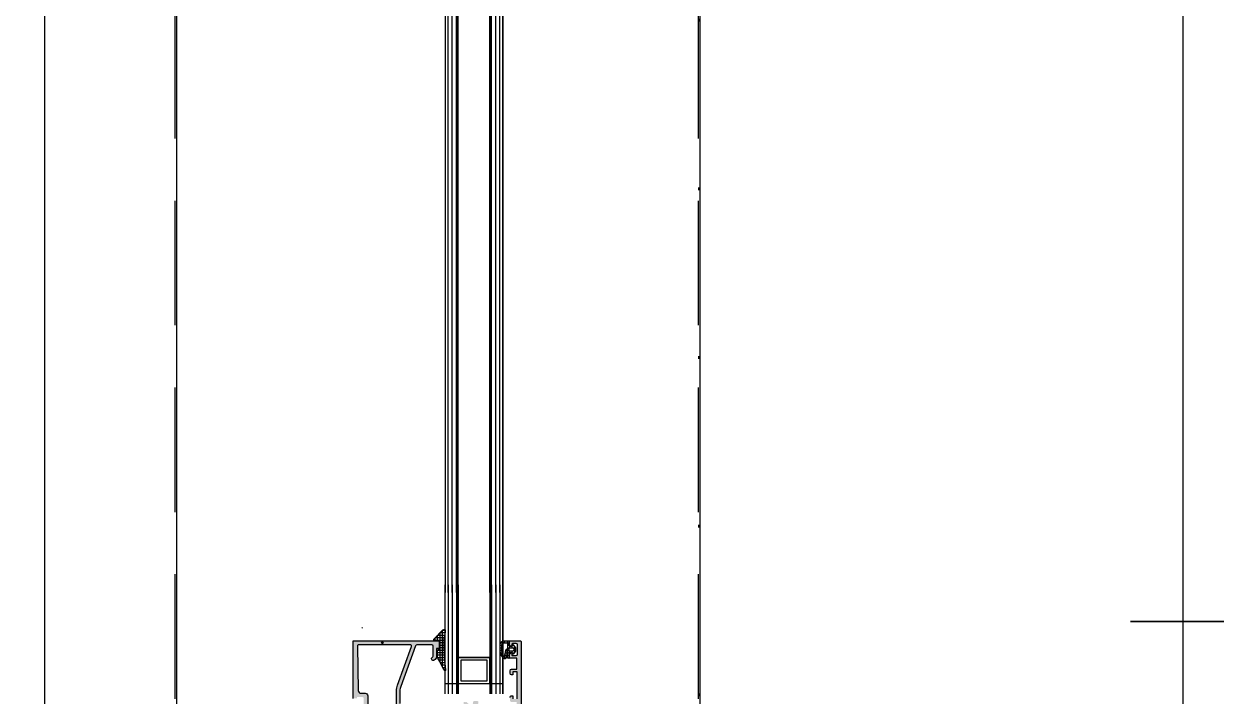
# Model space of a CAD drawing. Header units: inches. Extents: x 21 to 32698, y 13 to 3712.
# Drawn here: x 6805.93 to 6851.49, y 2064.33 to 2090.04 of the extents above; entities that cross this region are included whole.
import ezdxf

# ---------------------------------------------------------------- set-up
doc = ezdxf.new("R2010")
doc.units = ezdxf.units.IN
doc.header["$MEASUREMENT"] = 0
doc.set_wipeout_variables(frame=1)
doc.linetypes.add('DOT', pattern=[6.349999999999998, 0, -6.349999999999998])
doc.linetypes.add('IMPORT-HIDDEN2', pattern=[47.625, 31.75, -15.875])
for name, color, linetype, lineweight in [('Z_MİM_-KM-BEAM-RAY', 8, 'DOT', 25), ('Z_MİM_-KM-GLAZ', 8, 'Continuous', 25), ('Z_MİM_-KM-GLAZ-CURT', 8, 'Continuous', 25), ('Z_MİM_-KM-IZO-THERMAL', 8, 'Continuous', 25), ('Z_MİM_-KM-IZO-THERMAL-ROCKWOOL', 8, 'BATTING', 25), ('Z_MİM_-KM-PAINT', 8, 'Continuous', 25), ('Z_MİM_-KM-PATTERN-00', 8, 'Continuous', 25), ('Z_MİM_-KM-PAVEMENT', 8, 'Continuous', 25), ('Z_MİM_-KM-RAY-1', 8, 'IMPORT-HIDDEN2', 25), ('Z_MİM_-KM-STRS', 8, 'Continuous', 25), ('Z_MİM_-KM-WALL-PL', 8, 'Continuous', 25), ('Z_MİM_-KM-WALL-PLASTER', 8, 'Continuous', 25), ('Z_MİM_1', 8, 'Continuous', 25), ('Z_MİM_aksesuar_k', 8, 'Continuous', 25), ('Z_MİM_fitiller_k', 8, 'Continuous', 25), ('Z_MİM_hatch_k', 8, 'Continuous', 25), ('Z_MİM_PROFIL', 8, 'Continuous', 25), ('Z_MİM_yazı_numara_k', 8, 'Continuous', 25)]:
    doc.layers.add(name, color=color, linetype=linetype, lineweight=lineweight)
doc.linetypes.add('BATTING', pattern='A,0.00254,-2.54,[134,ltypeshp.shx,S=2.54,R=0,X=-2.54,Y=0],-5.08,[134,ltypeshp.shx,S=2.54,R=180,X=2.54,Y=0],-2.54', length=10.16254)

# ---------------------------------------------------------------- blocks, each defined once
blk = doc.blocks.new('TRETUVAR')
at = {"layer": 'Z_MİM_-KM-PATTERN-00'}
h = blk.add_hatch(dxfattribs=at)
h.set_pattern_fill('AR-B816', color=256, scale=0.3, angle=90)
h.set_pattern_definition([(90, (21322.77130909153, 490.0316560943374), (-60.96, 3.7e-15), []), (180, (21322.77130909153, 490.0316560943374), (-60.96, -60.96), [60.96, -60.96])])
h.paths.add_polyline_path([(22632.77169056126, 2700.032280015586), (19252.77154027122, 2700.032280015586), (19252.77154027122, 2750.032225665604), (19097.77169698004, 2750.032280015583), (19097.77168145146, 2610.032280015588), (22542.77169056112, 2610.032280015588), (22542.77169056112, 2080.129651826152), (22697.77169056127, 2080.129651826152), (22697.77169056127, 1460.129651826151), (22542.77169056112, 1460.129651826151), (22542.77169056112, 980.0316989327548), (21222.77130909154, 980.0316989327546), (21222.77130909154, 590.0316560943356), (20152.77217335889, 590.0316560943356), (20152.77217335889, 980.031698932755), (19012.77152781016, 980.031698932755), (19012.77470603974, 1635.03117946213), (18722.77148703119, 1635.03117946213), (18722.77180417994, 2610.032280015588), (18807.77168921575, 2610.032280015588), (18807.77168921575, 2750.032280015588), (18632.77183330595, 2750.032280015588), (18632.77145790545, 1545.031179462132), (18922.7742659759, 1545.031179462133), (18922.77108774632, 890.0316989327565), (19882.77217335889, 890.0316989327565), (19882.77217335889, 665.0171917296054), (20022.75057058745, 665.0334293441427), (20022.77046885415, 490.0316560943373), (21322.77130909153, 490.0316560943373), (21322.77130909153, 890.0316989327565), (22632.77169056126, 890.0316989327571), (22632.77169056126, 1220.129651826155), (22797.7716905614, 1220.129651826155), (22797.7716905614, 2180.129651826148), (22632.77169056126, 2180.129651826148)])
h.paths.add_polyline_path([(19082.77168921575, 2750.032280015588), (18822.77168921575, 2750.032280015588), (18822.77168921575, 2610.032280015588), (19082.77168921575, 2610.032280015588)], flags=16)
at = {"layer": 'Z_MİM_-KM-PAVEMENT'}
blk.add_lwpolyline([(22542.77169056112, 1460.129651826151), (22542.77169056112, 980.0316989327548), (21222.77130909154, 980.0316989327548), (21222.77130909154, 590.0316560943356), (20152.77217335889, 590.0316560943356), (20152.77217335889, 980.0316989327548), (19012.77152781016, 980.0316989327548), (19012.77470603974, 1635.03117946213), (18722.77148703119, 1635.03117946213), (18722.77180417994, 2610.032280015588), (22542.77169056112, 2610.032280015588), (22542.77169056112, 2080.129651826152), (22697.77169056127, 2080.129651826152), (22697.77169056127, 1460.129651826151)], close=True, dxfattribs=at)
blk = doc.blocks.new('*U176')
blk.add_wipeout([(159.9999999999272, -24.99999999999997), (160.0000000001746, 16.500000001884473), (-5.820766091346741e-11, 16.500000002364686), (2.3283064365386963e-10, -24.99999999999997)])
at = {"layer": 'Z_MİM_fitiller_k'}
h = blk.add_hatch(dxfattribs=at)
h.set_pattern_fill('NET', color=256, scale=0.03, angle=-1.27e-14, style=0)
h.set_pattern_definition([(180, (563.7564486682763, -43.59455768456649), (0, 0.09525), []), (90, (563.7564486682763, -43.59455768456649), (0.09525, 0), [])])
h.paths.add_polyline_path([(150.6393523269216, -9.90439161488466), (150.6393523269216, -10.12439161490329), (150.5793523269123, -10.12439161490329), (150.218781192752, -9.771144657723196), (150.1987811927334, -9.731144657709224), (150.1987811927334, -9.70114465772785), (150.218781192752, -9.681144657709224), (150.2487811927334, -9.681144657709224), (150.3020630192128, -9.684739489645287), (150.5636381366405, -9.732126855269598), (150.7297404704964, -9.739751716611494), (151.2370348133728, -9.724522911456006, 0.1083735473386312), (151.254052000714, -9.722487524060126), (151.7449729901389, -9.676991388971507), (151.7649138000444, -9.6754538257388), (151.7863921731361, -9.693857072411632), (151.7495856797904, -9.73681381864153), (151.4317800925928, -9.885202002736335), (151.2944429055671, -9.96005576497555), (151.1845523263211, -9.99835986767575, -0.2735879079650886), (150.984930639516, -9.958162728186286), (150.9251849580905, -9.90439161488466)])
at = {"layer": 'Z_MİM_hatch_k'}
h = blk.add_hatch(dxfattribs=at)
h.set_pattern_fill('NET', color=256, scale=0.03, angle=180, style=0)
h.set_pattern_definition([(360, (111.4216873940197, 62.03531017126559), (0, -0.09525), []), (270, (111.4216873940197, 62.03531017126559), (-0.09525, 0), [])])
h.paths.add_polyline_path([(151.0880859026103, -7.319628665993518), (151.2840465297573, -7.356645851397472, -0.5944865116576828), (151.3109616604284, -7.440271090135495), (151.2312697723624, -7.523894897453999), (151.039472243411, -7.589936082834896), (150.7471163040609, -7.587452392584224), (150.6589415114955, -7.511505859626054, -0.2183144970100483), (150.6415721679223, -7.473621294672199), (150.6415721679223, -7.254391614931222, -0.4142135623732617), (150.6615721679176, -7.234391614912594), (150.8215721679036, -7.234391614912594, 0.4142135623732618), (150.8415721679221, -7.214391614940537), (150.8415721679221, -7.124124615431354), (150.8015580792795, -7.124124615431354, -0.7159756949310642), (150.7893571041175, -7.088277337911137), (150.9113008907647, -6.994391614921909), (151.0218434429378, -6.994391614921909), (151.1437872296083, -7.08827733795769, -0.7159756936614468), (151.1315862544463, -7.124124615431354), (151.0915721679222, -7.124124615431354), (151.0915721679222, -7.214391614940537, 0.4142135623730951), (151.1115721679176, -7.234391614912594), (151.2915721679223, -7.234391614912594, -0.4142135623730951), (151.3115721679176, -7.254391614931222, -0.4142135623726955), (151.2615721679176, -7.304391614931232), (151.1002858385327, -7.304391614931232, -0.1962615682792798), (151.0652931279153, -7.290105900635522, 1.871961859898707), (151.0591557405772, -7.322782513896527, -0.1487263861728103)])
h.paths.add_polyline_path([(150.9015721679083, -7.214391614940537), (150.9015721679083, -7.087656816492368), (150.9396387524088, -7.06331874497846, -0.2923544259046315), (150.9935055800364, -7.063318744605936), (151.0315721679129, -7.087656817214153), (151.0315721679129, -7.214391614940537, -0.4142135623735946), (151.0115721679176, -7.234391614912594), (150.9215721679036, -7.234391614912594, -0.4142135623730951)], flags=16)
h.paths.add_polyline_path([(150.892306248832, -7.304391614931232, 0.1962615682788122), (150.9272989594261, -7.290105900635522, -0.6644946977399512), (150.961296043673, -7.304391614931232), (150.961296043673, -7.325476682909354, 0.3605289811329164), (151.0020151238772, -7.374607778225621), (151.2008763729012, -7.412172894437388, 0.267949192432615), (151.2197520675254, -7.405561680278339, -1.211390954128809), (151.2441383323748, -7.436349380320449), (151.1923582708579, -7.463259754214958), (151.0280474746949, -7.519836498495719), (150.7733625427936, -7.517672839738949), (150.7430414510309, -7.491556738667711, 0.1750456677981247), (150.7113041586825, -7.479449285265587, -0.6290754389902684), (150.7000338060898, -7.454866993708122, 0.1750448635584329), (150.7115721679176, -7.422918560450482), (150.7115721679176, -7.304391614931232)], flags=16)
at = {"layer": 'Z_MİM_PROFIL'}
h = blk.add_hatch(color=256, dxfattribs=at)
h.paths.add_polyline_path([(155.2393532639951, -7.164391614893973, 0.4472135955001883), (155.2615754862199, -7.184267774714668, 0.38196601124998), (155.4393532639951, -6.985506176693887), (155.4393532639951, -6.80439161488465, 0.4142135623734281), (155.4193532639998, -6.784391614912607), (150.6593523269402, -6.784391614912607, 0.4142135623730951), (150.6393523269216, -6.80439161488465), (150.6393523269216, -7.234391614912594), (150.7761075056274, -7.234391614912594, 0.7469656303916895), (150.8033146645524, -7.142441996258269, -0.2368982326034188), (150.8193523269263, -7.134391614912601), (150.7393523269216, -7.134391614912601), (150.7393523269216, -6.924391614903285), (151.199352326931, -6.924391614903285), (151.199352326931, -7.134391614912601), (151.1193523269263, -7.134391614912601, 4.221221868148537), (151.1353899893001, -7.142441996258269, 0.7469656303919809), (151.1625971482252, -7.234391614912594), (151.2993523269309, -7.234391614912594), (151.2993523269309, -6.944391614898619), (151.7193523269263, -6.944391614898619), (151.7193523269263, -7.144391614898637, 0.7429545911555901), (151.8293523269356, -7.177557862807588, 1.074744973888684), (151.9240736864856, -7.104391614884661), (151.8193523269263, -7.104391614884661), (151.8193523269263, -6.934391614912597), (152.8593523269402, -6.934391614912597), (152.8593523269402, -7.104391614884661), (152.7546309673809, -7.104391614884661, 0.6482315195116471), (152.799352326931, -7.204391614884656), (152.9193523269263, -7.204391614884656, 0.4142135623730951), (152.9793523269356, -7.144391614898637), (152.9793523269356, -6.954391614884656), (153.3393504527979, -6.954391614884656), (153.3393504527979, -7.684393489036295), (153.3693485786789, -7.714391614893969), (153.3393504527979, -7.744389740774919), (153.3393504527979, -8.473053692119718), (152.9856087684748, -8.417026513420566, 0.4610063144275494), (152.9393513898714, -8.456534047053722), (152.9393513898714, -8.578029862164115, 0.3689194771094508), (152.9730940112727, -8.617537395773981), (153.0693523269263, -8.632783215238303), (153.0693523269263, -8.76439161489398), (152.9763056885334, -8.87604758099333, 0.6976992708893003), (153.004462864541, -8.924814615050847, 1.138358678191023), (153.0019669992034, -8.984261958069695), (153.2421625482733, -8.963247570513346, 0.1763269807107752), (153.2545615690411, -8.957465812169543), (153.2729532778845, -8.939074103326133), (153.1913138511474, -8.634391614912603), (153.2010680556879, -8.634391614912603, -0.7071067811901838), (153.2576365981833, -8.634391614912603), (154.1393523269216, -8.634391614912603), (155.0210680556833, -8.634391614912603, -0.8430389971075078), (155.0793523269356, -8.644391614921915), (155.0793523269356, -8.664391614917262), (155.005751375982, -8.939074103326133), (155.0241430848022, -8.957465812169543, 0.1763269807107753), (155.0365421055699, -8.963247570513346), (155.2767376546398, -8.984261958069695, 1.138358678191023), (155.2742417893023, -8.924814615050847, 0.6976992708893032), (155.3023989653098, -8.87604758099333), (155.2093523269403, -8.764391614917258), (155.2093523269403, -8.632783215238303), (155.3056106425938, -8.617537395773981, 0.3689194771094394), (155.3393532639951, -8.578029862164115), (155.3393532639951, -8.456534047053722, 0.4610063144275494), (155.2930958853918, -8.417026513420566), (154.9393542010453, -8.473053692119718), (154.9393542010453, -7.744389740774919), (154.9093560751876, -7.714391614893969), (154.9393542010453, -7.684393489036295), (154.9393542010453, -6.954391614884656), (155.2393532639951, -6.954391614884656)])
h.paths.add_polyline_path([(153.5093504528166, -8.474391614903283), (153.5093504528166, -8.274391614903294), (153.4793504528119, -8.274391614903294), (153.4793504528119, -7.154391614884659), (153.5093504528166, -7.154391614884659), (153.5093504528166, -6.954391614884656), (154.1393523269216, -6.954391614884656), (154.76935420105, -6.954391614884656), (154.76935420105, -7.154391614884659), (154.7993542010546, -7.154391614884659), (154.7993542010546, -8.274391614903294), (154.76935420105, -8.274391614903294), (154.76935420105, -8.474391614903283), (154.1393523269216, -8.474391614903283)], flags=16)
at = {"layer": 'Z_MİM_PROFIL', "ltscale": 10}
h = blk.add_hatch(color=256, dxfattribs=at)
edge = h.paths.add_edge_path()
edge.add_arc((152.5489247764213, -10.91439163278645), 0.5000000000122043, 250.0000000014933, 270.0000000014949)
edge.add_line((152.5489247764344, -11.41439163279865), (153.0393523269216, -11.41439163279865))
edge.add_arc((153.0393523269216, -11.39439163280327), 0.0199999999953775, 269.9999999999186, 359.9999999999186)
edge.add_line((153.059352326917, -11.3943916328033), (153.059352326917, -11.2843971433831))
edge.add_arc((153.0793523269253, -11.28439714337003), 0.0200000000083378, 46.828982457633174, 180.0000000374441, ccw=False)
edge.add_line((153.0930358924786, -11.26981084726431), (153.2935612408095, -11.45792589257616))
edge.add_arc((153.2593523269167, -11.4943916328031), 0.0500000000001993, -89.99999999973937, 46.828982420346506, ccw=False)
edge.add_line((153.259352326917, -11.5443916328033), (152.5489247764344, -11.5443916328033))
edge.add_arc((152.5489247764328, -10.91439163280297), 0.6300000000003259, 250.00000000013762, 270.0000000001396, ccw=False)
edge.add_line((152.333452086139, -11.50639798389893), (150.8564533340861, -10.96881440209836))
edge.add_arc((150.8393523269265, -11.01579903314536), 0.0500000000049443, 70.00000001025207, 180.0000000102673)
edge.add_line((150.7893523269216, -11.01579903315432), (150.7893523269216, -12.98580311539263))
edge.add_arc((150.8393523269183, -12.98580311539956), 0.049999999996686, 179.9999999920552, 270.9999999920614)
edge.add_line((150.8402249472331, -13.03579550015419), (152.5410975695471, -13.00610665811837))
edge.add_arc((152.5393523289098, -12.90612188858847), 0.1000000000141421, 270.9999999961372, 359.9999999961335)
edge.add_line((152.639352328924, -12.90612188859522), (152.639352328924, -12.74439161948539))
edge.add_arc((152.7393523279112, -12.74439161949702), 0.0999999989871583, 89.9999999933234, 179.9999999933336, ccw=False)
edge.add_line((152.7393523279228, -12.64439162050985), (153.2493523269077, -12.64439162050985))
edge.add_arc((153.2493523269131, -12.69439162051036), 0.0500000000005141, -52.70715849279128, 90.00000000622072, ccw=False)
edge.add_line((153.2796467773965, -12.73416907983046), (153.1340299381059, -12.86030260424741))
edge.add_arc((153.1219121579229, -12.84439162051205), 0.0199999999997221, 210.4261992107722, 307.2928414707489, ccw=False)
edge.add_line((153.1046665141475, -12.85452018263895), (153.069352326903, -12.79439161899645))
edge.add_line((153.069352326903, -12.79439161899645), (152.8393523269216, -12.79439161899645))
edge.add_arc((152.8393523269216, -12.84439161850748), 0.0499999995110301, 90.00000000006513, 180.0000000000244)
edge.add_line((152.7893523274106, -12.8443916185075), (152.7893523274106, -13.05439161639806))
edge.add_line((152.7893523274106, -13.05439161639806), (152.8393523269216, -13.05439161639806))
edge.add_line((152.8393523269216, -13.05439161639806), (152.8393523269216, -13.20439161488465))
edge.add_line((152.8393523269216, -13.20439161488465), (150.6393523269216, -13.20439161488465))
edge.add_line((150.6393523269216, -13.20439161488465), (150.6393523269216, -9.90439161488466))
edge.add_line((150.6393523269216, -9.90439161488466), (150.9293523269123, -9.90439161488466))
edge.add_line((150.9293523269123, -9.90439161488466), (150.9293523269123, -10.01439161489397))
edge.add_line((150.9293523269123, -10.01439161489397), (151.2233572775381, -10.01439161489397))
edge.add_arc((151.22335727753, -10.19439161487713), 0.1799999999831581, 28.571878139707678, 89.9999999974126, ccw=False)
edge.add_arc((151.3243523269077, -10.13939161489397), 0.0649999999964337, -151.42812185436412, 28.571878145647872, ccw=False)
edge.add_arc((151.2233572775361, -10.1943916148894), 0.0499999999907668, 28.571878139996, 89.99999999772018)
edge.add_line((151.2233572775381, -10.14439161489863), (150.8393523269216, -10.14439161489863))
edge.add_arc((150.8393523269216, -10.19439161489862), 0.0499999999999918, 90.00000000003257, 180.0000000000101)
edge.add_line((150.7893523269216, -10.19439161489863), (150.7893523269216, -10.77103814545698))
edge.add_arc((150.8393523269344, -10.77103814546398), 0.0500000000128296, 179.9999999919779, 249.9999999919825)
edge.add_line((150.8222513197572, -10.81802277651294), (152.3779147047666, -11.38423794319533))
at = {"layer": 'Z_MİM_yazı_numara_k'}
h = blk.add_hatch(dxfattribs=at)
h.set_pattern_fill('LINE', color=256, scale=0.0375, angle=44.99999999999999, style=0)
h.set_pattern_definition([(134.9999999999999, (75.2571810366702, -20.4396200794955), (0.0033145630368119, 0.0033145630368119), [])])
edge = h.paths.add_edge_path()
edge.add_arc((150.7080240324023, -12.08792108963389), 0.0271368228285661, 0, 360)
at = {"layer": 'Z_MİM_-KM-GLAZ-CURT'}
for points in [[(-5.82077e-11, 14.99999999727151), (-5.82077e-11, 18.50000000236468), (160.0000000001746, 18.50000000188446), (160.0000000001746, 15.00000000141881)], [(2.328306e-10, -22.5), (2.328306e-10, -25), (159.9999999999272, -25.00000000048022), (159.9999999999272, -22.50000000048022)]]:
    blk.add_lwpolyline(points, dxfattribs=at)
at = {"layer": 'Z_MİM_-KM-RAY-1', "ltscale": 0.15}
for p, q in [((160.0000000001746, 1.884473e-09), (0, 0)), ((160.0000000001746, -19.99999999811553), (0, -20))]:
    blk.add_line(p, q, dxfattribs=at)
at = {"layer": 'Z_MİM_1'}
blk.add_line((150.1225527007016, -12.87302682344015), (150.1553492612089, -12.85110007301118), dxfattribs=at)
at = {"layer": 'Z_MİM_aksesuar_k'}
for p, q in [((148.7938635196886, -7.484391614912594), (80.71265262347877, -7.484391610512119)), ((80.71265262347877, -7.484391610512119), (148.7938635196886, -7.484391614912594)), ((148.7938635196886, -7.592556850357509), (80.71265262347877, -7.592556845957019)), ((148.4938635196886, -7.484391614912594), (152.6663303969544, -7.484391614912594)), ((152.6663303969544, -7.484391614912594), (148.4938635196886, -7.484391614912594)), ((148.4938635196886, -7.592556850357509), (152.6663303969544, -7.592556850357509)), ((152.2663303969544, -9.684391614912599), (152.2663303969544, -7.484391614912594)), ((148.7938635196886, -7.751306850348186), (80.71265262347877, -7.751306845947708)), ((148.7938635196886, -7.910056850338874), (80.71265262347877, -7.910056845938384)), ((148.7938635196886, -7.968806850352847), (80.71265262347877, -7.968806845952356)), ((148.7938635196886, -7.984391614912594), (80.71265262347877, -7.984391610512119)), ((148.4938635196886, -7.751306850348186), (152.6663303969544, -7.751306850348186)), ((148.4938635196886, -7.910056850362168), (152.6663303969544, -7.910056850362168)), ((148.4938635196886, -7.968806850376125), (152.6663303969544, -7.968806850376125)), ((148.4938635196886, -7.984391614912594), (152.6663303969544, -7.984391614912594)), ((151.2706488074153, -9.184391614912599), (151.2706488074153, -7.984391614912594)), ((148.7938635196886, -9.184391614912599), (80.71265262347877, -9.184391610512117)), ((148.7938635196886, -9.199976379449067), (80.71265262347877, -9.199976375048584)), ((148.7938635196886, -9.258726379439755), (80.71265262347877, -9.258726375039274)), ((148.7938635196886, -9.41747637943044), (80.71265262347877, -9.417476375029963)), ((148.4938635196886, -9.184391614912599), (152.6663303969544, -9.184391614912599)), ((148.4938635196886, -9.199976379449067), (152.6663303969544, -9.199976379449067)), ((148.4938635196886, -9.258726379439755), (152.6663303969544, -9.258726379439755)), ((148.4938635196886, -9.417476379453733), (152.6663303969544, -9.417476379453733)), ((148.7938635196886, -9.576226379444414), (80.71265262347877, -9.57622637504393)), ((80.71265262347877, -9.684391610512117), (148.7938635196886, -9.684391614912599)), ((148.4938635196886, -9.576226379444414), (152.6663303969544, -9.576226379444414)), ((152.6663303969544, -9.684391614912599), (148.4938635196886, -9.684391614912599))]:
    blk.add_line(p, q, dxfattribs=at)
for points in [[(151.2706488074153, -9.184391614912599), (152.2663303969544, -9.184391614912599), (152.2663303969544, -7.984391614912594), (151.2706488074153, -7.984391614912594)], [(151.3706488074153, -9.084391614912604), (152.1663303969544, -9.084391614912604), (152.1663303969544, -8.08439161491259), (151.3706488074153, -8.08439161491259)]]:
    blk.add_lwpolyline(points, close=True, dxfattribs=at)
at = {"layer": 'Z_MİM_fitiller_k'}
for points in [[(150.8415721679221, -7.214391614940537), (150.8415721679221, -7.124124615431354), (150.8015580792795, -7.124124615431354, -0.715975694295998), (150.7893571040942, -7.08827733795769), (150.9059071132564, -6.998544337392374, -0.1655176740834616), (150.9181080883951, -6.994391614921909), (151.0150362453074, -6.994391614921909, -0.1655176740834594), (151.0272372204461, -6.998544337392374), (151.1437872296083, -7.08827733795769, -0.7159756942959975), (151.131586254423, -7.124124615431354), (151.0915721679222, -7.124124615431354), (151.0915721679222, -7.214391614940537, 0.414213562373761), (151.1115721679176, -7.234391614912594), (151.2915721679223, -7.234391614912594, -0.4142135623730951), (151.3115721679176, -7.254391614931222, -0.4142135623726955), (151.2615721679176, -7.304391614931232), (151.1002858385327, -7.304391614931232, -0.1962615682792799), (151.0652931279153, -7.290105900635522, 1.871961859898709), (151.0591557405772, -7.322782513896527, -0.1480780811280966), (151.0879612105782, -7.319605275314812, -0.0006343350210416), (151.0880859026103, -7.319628665993518), (151.2840465297573, -7.356645851397472, -0.5944865116576282), (151.3109616604284, -7.440271090135495), (151.2312697723624, -7.523894897453999), (151.039472243411, -7.589936082834896), (150.7471163040609, -7.587452392584224), (150.6589415114955, -7.511505859626054, -0.2183144970098696), (150.6415721679223, -7.473621294672199), (150.6415721679223, -7.254391614931222, -0.4142135623729287), (150.6615721679176, -7.234391614912594), (150.8215721679036, -7.234391614912594, 0.4142135623727621)], [(151.2441383323748, -7.436349380320449), (151.1923582708579, -7.463259754214958), (151.0280474746949, -7.519836498495719), (150.7916850998648, -7.517828497781009, -0.1774617136563931), (150.7594791997573, -7.505714866962803), (150.7430414510309, -7.491556738667711, 0.1750456677981247), (150.7113041586825, -7.479449285265587, -0.6298062520605755), (150.7000538990949, -7.454842856551111, 0.0005234067189328), (150.7000338070444, -7.454866992567247, 0.1750448558318803), (150.7115721679176, -7.422918560450482), (150.7115721679176, -7.304391614931232), (150.892306248832, -7.304391614931232, 0.1962615682788122), (150.9272989594261, -7.290105900635522, -0.664494697737288), (150.961296043673, -7.304391614931232), (150.961296043673, -7.325476682909354, 0.3605289811329165), (151.0020151238772, -7.374607778225621), (151.2008763729012, -7.412172894437388, 0.267949192432615), (151.2197520675254, -7.405561680278339, -1.211390954128811)], [(150.9396387524088, -7.06331874497846, -0.2923544271904933), (150.9935055802227, -7.063318744722351), (151.0223455334198, -7.081757720072347, -0.2558587844405164), (151.0315721679129, -7.098608078972034), (151.0315721679129, -7.214391614940537, -0.4142135623735947), (151.0115721679176, -7.234391614912594), (150.9215721679036, -7.234391614912594, -0.4142135623729287), (150.9015721679083, -7.214391614940537), (150.9015721679083, -7.098608077994128, -0.2558587826855968), (150.9107988023083, -7.081757719164301)], [(150.9251849580905, -9.90439161488466), (150.6393523269216, -9.90439161488466), (150.6393523269216, -10.12439161490329), (150.5793523269123, -10.12439161490329), (150.218781192752, -9.771144657723196), (150.1987811927334, -9.731144657709224), (150.1987811927334, -9.70114465772785), (150.218781192752, -9.681144657709224), (150.2487811927334, -9.681144657709224), (150.3020630192128, -9.684739489645287), (150.5636381366405, -9.732126855269598), (150.7297404704964, -9.739751716611494), (151.2370348133728, -9.724522911456006, 0.1083735473386312), (151.254052000714, -9.722487524060126), (151.7449729901389, -9.676991388971507), (151.7649138000444, -9.6754538257388), (151.7863921731361, -9.693857072411632), (151.7495856797904, -9.73681381864153), (151.4317800925928, -9.885202002736335), (151.2944429055671, -9.96005576497555), (151.1845523263211, -9.99835986767575, -0.2735879079652654), (150.984930639516, -9.958162728186286)]]:
    blk.add_lwpolyline(points, format="xyb", close=True, dxfattribs=at)
at = {"layer": 'Z_MİM_PROFIL'}
for points in [[(152.799352326931, -7.204391614884656, -0.4142135623730951), (152.7393523269216, -7.144391614898637), (152.7393523269216, -7.104391614884661), (152.8593523269402, -7.104391614884661)], [(152.8593523269402, -6.934391614912597), (151.8193523269263, -6.934391614912597), (151.8193523269263, -7.104391614884661), (151.9393523269216, -7.104391614884661), (151.9393523269216, -7.144391614898637, -0.4142135623735391), (151.8793523269356, -7.204391614884656), (151.7793523269356, -7.204391614884656, -0.4142135623726511), (151.7193523269263, -7.144391614898637), (151.7193523269263, -6.944391614898619), (151.3193523269263, -6.944391614898619, 0.4142135623730951), (151.2993523269309, -6.964391614893969), (151.2993523269309, -7.234391614912594), (151.1625971482252, -7.234391614912594, -0.3129018860482418), (151.1157635387615, -7.201901983960111), (151.1006188831408, -7.161395762512982, -0.5233430778441271), (151.1193523269263, -7.134391614912601), (151.1793523269356, -7.134391614912601, 0.4142135623730951), (151.199352326931, -7.114391614893974), (151.199352326931, -6.974391614903281, 0.4142135623731284), (151.1493523269309, -6.924391614903285), (150.7893523269216, -6.924391614903285, 0.4142135623730951), (150.7393523269216, -6.974391614903281), (150.7393523269216, -7.114391614893974, 0.4142135623730951), (150.7593523269403, -7.134391614912601), (150.8193523269263, -7.134391614912601, -0.5233430778444143), (150.8380857707117, -7.161395762512982), (150.8229411150911, -7.201901983960111, -0.3129018860482934), (150.7761075056274, -7.234391614912594), (150.6393523269216, -7.234391614912594), (150.6393523269216, -6.80439161488465, -0.4142135623730951), (150.6593523269402, -6.784391614912607), (155.4193532639998, -6.784391614912607, -0.414213562373428)], [(153.259352326917, -11.5443916328033), (152.5489247764344, -11.5443916328033, -0.0874886635259336), (152.333452086139, -11.50639798389893), (150.8564533340861, -10.96881440209836, 0.5205670505517669), (150.7893523269216, -11.01579903315432), (150.7893523269216, -12.98580311539263, 0.4193348017583959), (150.8402249472331, -13.03579550015419), (152.5410975695471, -13.00610665811837, 0.4091108014277075), (152.639352328924, -12.90612188859522), (152.639352328924, -12.74439161948539, -0.4142135623730951), (152.7393523279228, -12.64439162050985), (153.2493523269077, -12.64439162050985, -0.7179588059503736)], [(152.8393523269216, -13.20439161488465), (150.6393523269216, -13.20439161488465), (150.6393523269216, -9.90439161488466), (150.9293523269123, -9.90439161488466), (150.9293523269123, -10.01439161489397), (151.2233572775381, -10.01439161489397, -0.2746391976848581), (151.38143648525, -10.10830465837061, -1), (151.2672681685653, -10.17047857141733, 0.2746391976849084), (151.2233572775381, -10.14439161489863), (150.8393523269216, -10.14439161489863, 0.4142135623730951), (150.7893523269216, -10.19439161489863), (150.7893523269216, -10.77103814545698, 0.3152987888789985), (150.8222513197572, -10.81802277651294), (152.3779147047666, -11.38423794319533, 0.0874886635259314), (152.5489247764344, -11.41439163279865), (153.0393523269216, -11.41439163279865, 0.4142135623730951)]]:
    blk.add_lwpolyline(points, format="xyb", dxfattribs=at)
at = {"layer": 'Z_MİM_yazı_numara_k'}
blk.add_circle((150.7080240324023, -12.08792108963389), 0.0271368228285661, dxfattribs=at)
blk = doc.blocks.new('-KM_Kiriş İzi_ZK')
at = {"layer": 'Z_MİM_-KM-BEAM-RAY'}
for p, q in [((3475.000858306885, 1450.001001358032), (3475.000858306885, 905.0002694129943)), ((3500.000834465027, 1450.001001358032), (3500.000834465027, 905.0002694129943))]:
    blk.add_line(p, q, dxfattribs=at)

msp = doc.modelspace()

# ---------------------------------------------------------------- linework, layer by layer
at = {"layer": 'Z_MİM_-KM-IZO-THERMAL'}
msp.add_lwpolyline([(4654.257084179852, 1293.057684618013), (4654.257084179852, 969.5831009268967), (3319.257558632825, 969.583100926882), (3319.257558632825, 1624.5831787437), (3029.258088518117, 1624.583392128328), (3029.258088518117, 2594.584265079446), (6844.258095074628, 2594.584265079446), (6844.258095074628, 969.5831087493367), (5329.257012654277, 969.5831087493367), (5329.257012654277, 1293.057684618013)], dxfattribs=at)
at = {"layer": 'Z_MİM_-KM-IZO-THERMAL-ROCKWOOL', "ltscale": 0.45}
msp.add_lwpolyline([(4649.257084179852, 1293.057684618013), (4649.257084179852, 974.5831009268966), (3324.257558632825, 974.5831009268821), (3324.257558632825, 1629.583175064655), (3034.258088518117, 1629.583388449284), (3034.258088518117, 2589.584265079445), (6839.258095074628, 2589.584265079445), (6839.258095074628, 974.5831087493368), (5334.25701265428, 974.5831087493368), (5334.25701265428, 1293.057684618013)], dxfattribs=at)
at = {"layer": 'Z_MİM_-KM-PAINT'}
msp.add_lwpolyline([(4657.257084179852, 1293.057684618013), (4657.257084179852, 966.5831009268966), (3316.257558632826, 966.5831009268821), (3316.257558632826, 1621.583180951138), (3026.258088518117, 1621.583394335766), (3026.258088518117, 2597.584265079445), (6847.258095074628, 2597.584265079445), (6847.258095074628, 966.5831087493367), (5326.25701265428, 966.5831087493367), (5326.25701265428, 1293.057684618013)], dxfattribs=at)
at = {"layer": 'Z_MİM_-KM-STRS'}
msp.add_line((6991.701815548129, 2067.18109665876), (6846.838798379636, 2067.181096659371), dxfattribs=at)
at = {"layer": 'Z_MİM_-KM-WALL-PLASTER'}
for points in [[(4656.757084179854, 1293.057684618013), (4656.757084179854, 967.0831009268963), (3316.757558632825, 967.083100926882), (3316.757558632825, 1622.083180583236), (3026.758088518117, 1622.08339396785), (3026.758088518117, 2597.084265079445), (6846.758095074628, 2597.084265079445), (6846.758095074628, 967.0831087493366), (5326.75701265428, 967.0831087493366), (5326.75701265428, 1293.057684618013)], [(4644.257084179852, 1293.057684618013), (4644.257084179852, 979.5831009268963), (3329.257558632825, 979.583100926882), (3329.257558632825, 1634.583171385596), (3039.258088518117, 1634.583384770225), (3039.258088518117, 2584.584265079445), (6834.258095074628, 2584.584265079445), (6834.258095074628, 979.5831087493366), (5339.25701265428, 979.5831087493366), (5339.25701265428, 1293.057684618013)]]:
    msp.add_lwpolyline(points, dxfattribs=at)
msp.add_lwpolyline([(6804.256986428235, 2559.583724848149), (6444.257648039791, 2559.583724848149), (6444.257648039791, 2234.586870541193), (6554.257242345885, 2234.586870541193), (6554.257242345885, 2214.58352598185), (6489.257242345885, 2214.58352598185), (6489.257242345885, 2069.58352598185), (6554.257242345885, 2069.58352598185), (6554.257242345885, 1884.58352598185), (6679.258536148999, 1884.58352598185), (6679.258536148999, 1889.583639957835), (6809.257648039793, 1889.583639957835), (6809.257648039793, 2429.584110064733), (6804.256986428235, 2429.584584517704)], close=True, dxfattribs=at)

# ---------------------------------------------------------------- block references
at = {"layer": 'Z_MİM_-KM-STRS'}
msp.add_blockref('TRETUVAR', (-15696.01404252147, -12.94855516745), dxfattribs=at)

# ---------------------------------------------------------------- next in the draw order: block references
at = {"layer": 'Z_MİM_-KM-GLAZ', "ltscale": 1.5, "rotation": 270}
msp.add_blockref('*U176', (6831.71404954249, 2217.084098186615), dxfattribs=at)

# ---------------------------------------------------------------- next in the draw order: linework, layer by layer
at = {"layer": 'Z_MİM_-KM-WALL-PL'}
for points in [[(4641.757084179852, 982.0831009268967), (3331.757558632825, 982.0831009268967), (3331.757558632825, 1637.083169546073), (3041.758088518117, 1637.083382930702), (3041.758088518117, 2582.084265079445), (6831.758095074627, 2582.084265079445), (6831.758095074627, 982.0831087493367), (5341.757598275487, 982.0831087493367)], [(6811.758095074627, 2432.08411010737), (6811.758095074627, 1887.083607984555)]]:
    msp.add_lwpolyline(points, dxfattribs=at)

# ---------------------------------------------------------------- next in the draw order: block references
at = {"layer": 'Z_MİM_-KM-BEAM-RAY'}
msp.add_blockref('-KM_Kiriş İzi_ZK', (3331.71404953344, 982.0831087493367), dxfattribs=at)

doc.saveas('drawing.dxf')
